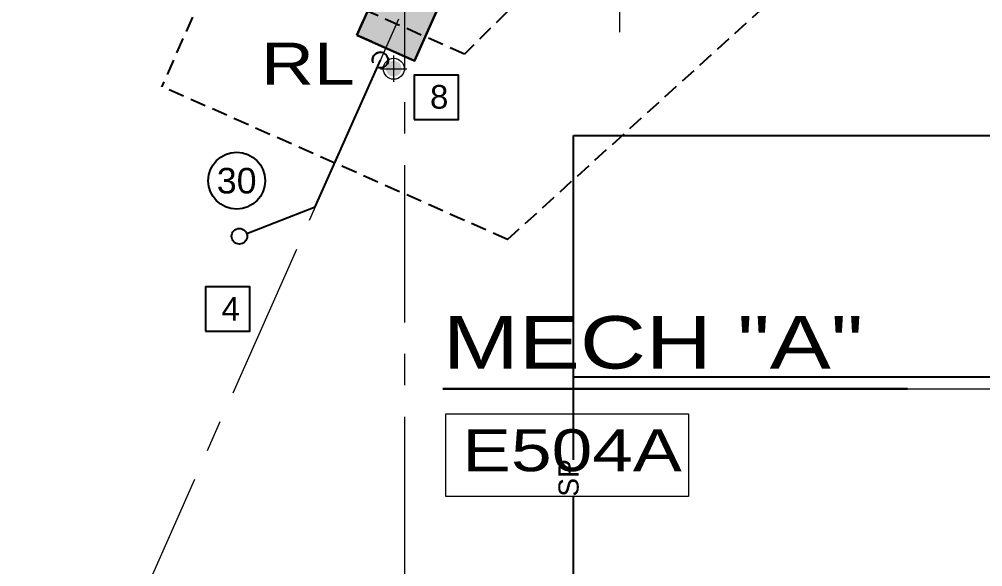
# Model space of a CAD drawing. Header units: inches. Extents: x -26500 to -19632, y -3347 to 2257.
# Drawn here: x -24087.8 to -23720.7, y 1096 to 1304.9 of the extents above; entities that cross this region are included whole.
import ezdxf
from ezdxf.enums import TextEntityAlignment as Align

# ---------------------------------------------------------------- set-up
doc = ezdxf.new("R2010")
doc.units = ezdxf.units.IN
doc.header["$LTSCALE"] = 48
doc.header["$MEASUREMENT"] = 0
doc.linetypes.add('A105$0$CENTER', pattern=[2, 1.25, -0.25, 0.25, -0.25])
doc.linetypes.add('NB - 9th floor_plan$0$HIDDEN2', pattern=[0.1875, 0.125, -0.0625])
for name, color, linetype in [('A105$0$A-ANNO-IDEN', 8, 'Continuous'), ('A105$0$A-ANNO-PATT-1-12', 8, 'Continuous'), ('A105$0$A-ANNO-TEXT', 8, 'Continuous'), ('A105$0$A-COLS-COL1-12', 8, 'Continuous'), ('A105$0$A-FLOR-SLEEVE', 8, 'Continuous'), ('A105$0$A-GRID-GRDP0-12', 8, 'Continuous'), ('A105$0$A-GRID-GRDP0-15', 8, 'Continuous'), ('A105$0$A-ROOF-LEAD-3-12', 8, 'Continuous'), ('ANNTEXT', 6, 'Continuous'), ('ETEXT', 6, 'Continuous'), ('F-Sprn-Pipe', 133, 'Continuous'), ('NB - 9th floor_plan$0$STCCOLS1', 1, 'NB - 9th floor_plan$0$HIDDEN2'), ('NB - 9th floor_plan$0$STDROPS', 1, 'NB - 9th floor_plan$0$HIDDEN2'), ('NB - 9th floor_plan$0$STSLABNOTCH', 1, 'NB - 9th floor_plan$0$HIDDEN2'), ('NB - 9th floor_plan$0$STWETSTACK', 1, 'NB - 9th floor_plan$0$HIDDEN2'), ('P-Anno-Symb @ 96', 6, 'Continuous'), ('P-Anno-Text', 6, 'Continuous'), ('P-Pipe-Ftng @ 96', 134, 'Continuous'), ('P-Strm-Pipe', 13, 'RAINL'), ('P-Text', 6, 'Continuous'), ('XREF', 7, 'Continuous')]:
    doc.layers.add(name, color=color, linetype=linetype)
doc.styles.add('A105$0$Arial', font='arial.ttf', dxfattribs={"height": 0.076839})
doc.styles.add('A105$0$style-Arial', font='arial.ttf')
doc.styles.add('ANNTEXT', font='romans.shx')
doc.styles.add('M08', font='arial.ttf', dxfattribs={"height": 7.68})
doc.styles.add('MAMEP ANNO', font='arial.ttf', dxfattribs={"height": 0.078125})
doc.styles.add('P-00-JAR', font='arial.ttf')
doc.styles.add('Simplex', font='simplex.shx')
doc.linetypes.add('RAINL', pattern='A,4,-0.25,["RL",Simplex,S=0.1,R=0,X=-0.1,Y=-0.05],-0.25,0.25', length=4.75)

# ---------------------------------------------------------------- blocks, each defined once
blk = doc.blocks.new('NB - 9th floor_plan')
at = {"layer": 'NB - 9th floor_plan$0$STCCOLS1', "transparency": 33554687, "elevation": 0}
blk.add_lwpolyline([(-23949.44, 1320.71), (-23927.49, 1311), (-23937.21, 1289.05), (-23959.15, 1298.76)], close=True, dxfattribs=at)
at = {"layer": 'NB - 9th floor_plan$0$STDROPS', "transparency": 33554687}
for p, q in [((-24003.6, 1346.88), (-24033.56, 1279.21)), ((-23901.77, 1220.87, 0), (-23799.02, 1314.12)), ((-23901.77, 1220.87, 0), (-24033.56, 1279.21, 0))]:
    blk.add_line(p, q, dxfattribs=at)
at = {"layer": 'NB - 9th floor_plan$0$STSLABNOTCH', "transparency": 33554687}
blk.add_lwpolyline([(-23868.02, 1531.6), (-23868.02, 1434.12), (-23857.02, 1434.12), (-23857.02, 1352.08), (-23918.2, 1291.57), (-24010.07, 1332.25), (-24005.62, 1342.31), (-24083.7, 1376.88)], dxfattribs=at)
at = {"layer": 'NB - 9th floor_plan$0$STWETSTACK', "transparency": 33554687}
blk.add_circle((-23950.21, 1289.34), 3, dxfattribs=at)
blk = doc.blocks.new('ZA_SQR')
blk.add_lwpolyline([(-0.703125, -0.703125), (0.703125, -0.703125), (0.703125, 0.703125), (-0.703125, 0.703125)], close=True)
at = {"layer": 'ANNTEXT', "style": 'ANNTEXT'}
blk.add_attdef('SQRID', text='', height=0.75, dxfattribs=at).set_placement((0, 0), align=Align.MIDDLE)
at = {"layer": 'ANNTEXT', "style": 'ANNTEXT', "flags": 1}
blk.add_attdef('SQRDESCRIPTION', text='', height=0.75, dxfattribs=at).set_placement((0, -2.125), align=Align.MIDDLE)
blk = doc.blocks.new('VAL-PLBG-PipeUpTakeoff-Anno')
at = {"color": 0, "linetype": 'ByBlock'}
blk.add_circle((0.0002, 0), 0.0312, dxfattribs=at)
blk = doc.blocks.new('VAL-PLBG-PipeDn-Anno')
at = {"color": 0, "linetype": 'ByBlock'}
blk.add_arc((0, 0), 0.0312, 47.0744, 312.9256, dxfattribs=at)
blk = doc.blocks.new('*U193')
at = {"color": 0, "linetype": 'Continuous'}
blk.add_circle((0, 0), 0.1132, dxfattribs=at)
at = {"color": 0, "linetype": 'ByBlock', "style": 'MAMEP ANNO'}
blk.add_attdef('ID', text='', height=0.1016, dxfattribs=at).set_placement((0, 0), align=Align.MIDDLE_CENTER)
blk = doc.blocks.new('*D787', base_point=(0, 0))
at = {"layer": 'A105$0$A-FLOR-SLEEVE', "linetype": 'Continuous', "lineweight": 0}
for p, q in [((0, -5), (0, 5)), ((-5, 0), (5, 0))]:
    blk.add_line(p, q, dxfattribs=at)
blk = doc.blocks.new('*U786')
at = {"layer": 'A105$0$A-FLOR-SLEEVE', "linetype": 'Continuous', "lineweight": 13}
blk.add_circle((0, 0), 4, dxfattribs=at)
at = {"layer": 'A105$0$A-FLOR-SLEEVE', "linetype": 'Continuous', "lineweight": 0}
blk.add_blockref('*D787', (0, 0), dxfattribs=at)
blk = doc.blocks.new('A105')
at = {"layer": 'A105$0$A-ROOF-LEAD-3-12', "lineweight": 13, "transparency": 33554687}
h = blk.add_hatch(color=256, dxfattribs=at)
edge = h.paths.add_edge_path()
edge.add_arc((-23945.1269, 1285.9919), 3, 0, 360)
at = {"layer": 'A105$0$A-ANNO-IDEN', "lineweight": 30, "transparency": 33554687}
blk.add_line((-23926.4359, 1163.8686, 0.2066), (-23749.3671, 1163.8686, 0.2066), dxfattribs=at)
at = {"layer": 'A105$0$A-ANNO-IDEN', "lineweight": 0, "transparency": 33554687, "elevation": 0.2066, "flags": 128}
blk.add_lwpolyline([(-23760.5768, 1163.8686), (-23710.4053, 1163.8686), (-23628.2191, 862.6629)], dxfattribs=at)
at = {"layer": 'A105$0$A-ANNO-IDEN', "lineweight": 13, "transparency": 33554687}
blk.add_3dface([(-23925.2361, 1154.3518, 0.2066), (-23832.7981, 1154.3518, 0.2066), (-23832.7981, 1122.8223, 0.2066), (-23925.2361, 1122.8223, 0.2066)], dxfattribs=at)
at = {"layer": 'A105$0$A-ANNO-PATT-1-12', "lineweight": 30, "transparency": 33554687}
blk.add_solid([(-23959.1546, 1298.7649), (-23949.4412, 1320.7114), (-23937.208, 1289.0515), (-23927.4946, 1310.998)], dxfattribs=at)
at = {"layer": 'A105$0$A-COLS-COL1-12', "lineweight": 30, "transparency": 33554687}
blk.add_3dface([(-23959.1546, 1298.7649), (-23937.208, 1289.0515), (-23927.4946, 1310.998), (-23949.4412, 1320.7114)], dxfattribs=at)
at = {"layer": 'A105$0$A-GRID-GRDP0-12', "linetype": 'A105$0$CENTER', "lineweight": 0, "transparency": 33554687}
blk.add_line((-23859.0236, 1299.981), (-23859.0236, 2113.2362), dxfattribs=at)
at = {"layer": 'A105$0$A-GRID-GRDP0-15', "linetype": 'A105$0$CENTER', "lineweight": 0, "transparency": 33554687}
for p, q in [((-23941.0236, 2113.2362), (-23941.0236, -676.9049)), ((-23943.3256, 1304.8799), (-24820.8121, -676.9042))]:
    blk.add_line(p, q, dxfattribs=at)
at = {"layer": 'A105$0$A-FLOR-SLEEVE', "lineweight": 13, "transparency": 33554687}
blk.add_blockref('*U786', (-23945.127, 1285.9919), dxfattribs=at)
at = {"layer": 'A105$0$A-ANNO-IDEN', "lineweight": 30, "transparency": 33554687, "style": 'A105$0$style-Arial', "width": 1.246875}
blk.add_text('E504A', height=16, dxfattribs=at).set_placement((-23919.052, 1132.465, 0.2066))
at = {"layer": 'A105$0$A-ANNO-IDEN', "lineweight": 30, "transparency": 33554687, "insert": (-23926.4369, 1171.3476, 0.2066), "char_height": 19.999996, "attachment_point": 7, "line_spacing_factor": 0.6, "style": 'A105$0$Arial'}
blk.add_mtext('\\H1x;\\W1.24688;MECH "A"', dxfattribs=at)
at = {"layer": 'A105$0$A-ANNO-TEXT', "lineweight": 13, "transparency": 33554687, "style": 'A105$0$style-Arial', "width": 1.246875}
blk.add_text('RL', height=16, dxfattribs=at).set_placement((-23995.6707, 1295.9425), align=Align.TOP_LEFT)

msp = doc.modelspace()

# ---------------------------------------------------------------- linework, layer by layer
at = {"layer": 'F-Sprn-Pipe', "ltscale": 0.5}
for p, q in [((-23876.64, 631.33), (-23876.64, 1260.56)), ((-23876.64, 1260.56), (-23130.61, 1260.56))]:
    msp.add_line(p, q, dxfattribs=at)
at = {"layer": 'F-Sprn-Pipe', "ltscale": 0.5, "transparency": 33554687, "flags": 128}
msp.add_lwpolyline([(-23876.64, 1168.47), (-23290.92, 1168.47)], dxfattribs=at)
at = {"layer": 'P-Strm-Pipe'}
for p, q in [((-23975.04, 1233.26, 0), (-23950.23, 1289.28)), ((-24001.15, 1223.17, 0), (-23975.04, 1233.26, 0))]:
    msp.add_line(p, q, dxfattribs=at)

# ---------------------------------------------------------------- block references
at = {"layer": 'ETEXT', "xscale": 12.00384, "yscale": 12.00384, "zscale": 12.00384}
for p in [(-23928.94, 1275.05), (-24008.38, 1194.31, 0)]:
    msp.add_blockref('ZA_SQR', p, dxfattribs=at)
at = {"layer": 'P-Anno-Symb @ 96', "xscale": 96, "yscale": 96, "zscale": 96}
msp.add_blockref('*U193', (-24004.98, 1243.3), dxfattribs=at).add_auto_attribs({'ID': '30'})
at = {"layer": 'P-Pipe-Ftng @ 96', "xscale": 96.00000000000001, "yscale": 96.00000000000001, "zscale": 96.00000000000001, "rotation": 246.1394212007476}
msp.add_blockref('VAL-PLBG-PipeDn-Anno', (-23950.23, 1289.28), dxfattribs=at)
at = {"layer": 'P-Pipe-Ftng @ 96', "xscale": 96, "yscale": 96, "zscale": 96}
msp.add_blockref('VAL-PLBG-PipeUpTakeoff-Anno', (-24003.97, 1222.09, 0), dxfattribs=at)
at = {"layer": 'XREF'}
msp.add_blockref('NB - 9th floor_plan', (0, 0), dxfattribs=at)

# ---------------------------------------------------------------- texts
at = {"layer": 'P-Anno-Text', "char_height": 9, "width": 184.6435, "attachment_point": 7, "style": 'P-00-JAR'}
for s, insert in [('8', (-23931.31, 1270.65)), ('4', (-24010.75, 1189.9, 0))]:
    msp.add_mtext(s, dxfattribs=dict(at, insert=insert))

# ---------------------------------------------------------------- next in the draw order: texts
at = {"layer": 'P-Text', "insert": (-23878.47, 1129.89), "char_height": 7.68, "width": 9.8819, "attachment_point": 5, "rotation": 90, "style": 'M08', "bg_fill": 3, "box_fill_scale": 1.25, "bg_fill_color": 256, "bg_fill_transparency": 3934822}
msp.add_mtext('{\\C2;SP}', dxfattribs=at)

# ---------------------------------------------------------------- next in the draw order: block references
at = {"layer": 'XREF', "transparency": 33554467}
msp.add_blockref('A105', (0, 0), dxfattribs=at)

doc.saveas('drawing.dxf')
